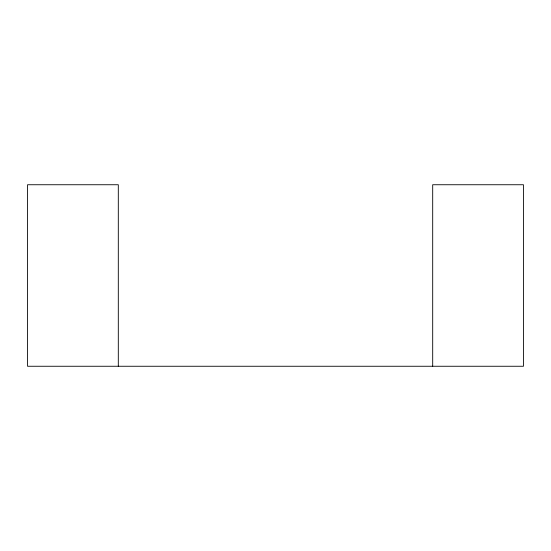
<?xml version="1.0" encoding="UTF-8"?>
<svg xmlns="http://www.w3.org/2000/svg" width="551" height="551" viewBox="0 0 551 551"><rect width="100%" height="100%" fill="white"/><g stroke="black" fill="none" stroke-linecap="round" stroke-linejoin="round"><path stroke-width="0.83" d="M432.693 366.257L432.693 184.743L523.45 184.743L523.45 366.257L27.55 366.257L27.55 184.743L118.307 184.743L118.307 366.257"/></g></svg>
